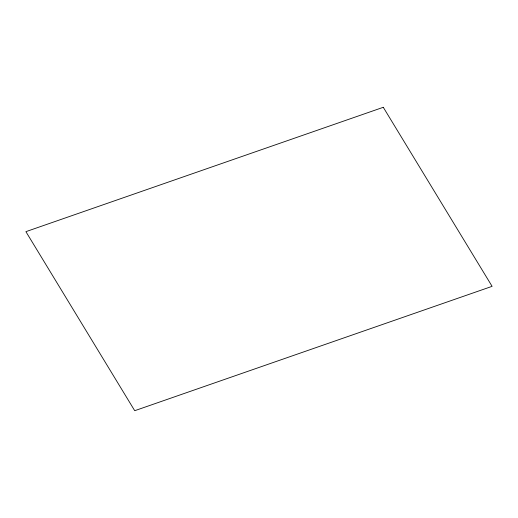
<?xml version="1.0" encoding="UTF-8"?>
<svg xmlns="http://www.w3.org/2000/svg" width="518" height="518" viewBox="0 0 518 518"><rect width="100%" height="100%" fill="white"/><g stroke="black" fill="none" stroke-linecap="round" stroke-linejoin="round"><path stroke-width="0.78" d="M383.281 107.297L25.9 231.663L134.719 410.703L492.1 286.337L383.281 107.297"/></g></svg>
